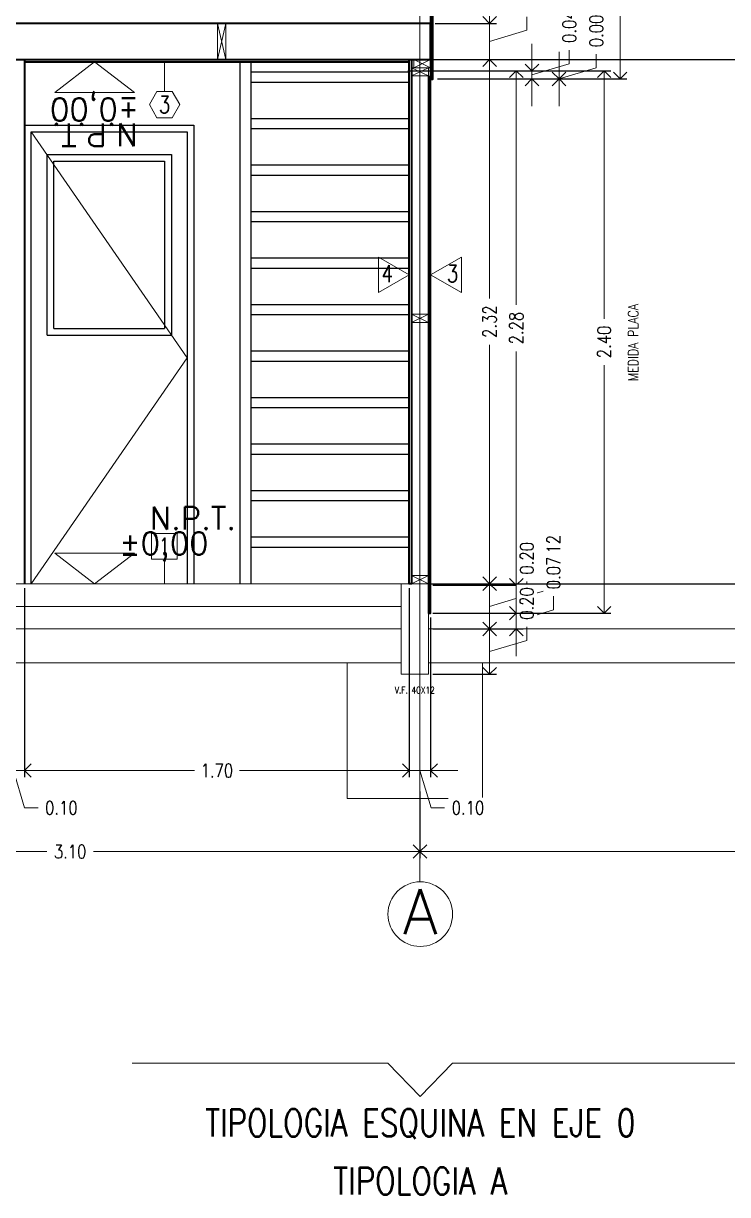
# Model space of a CAD drawing. Header units: metres. Extents: x -2 to 612, y -64 to 156.
# Drawn here: x 458.84 to 461.96, y 3.91 to 9.09 of the extents above; entities that cross this region are included whole.
import ezdxf
from ezdxf.enums import TextEntityAlignment as Align

# ---------------------------------------------------------------- set-up
doc = ezdxf.new("R2010")
doc.units = ezdxf.units.M
doc.header["$LTSCALE"] = 5
doc.header["$MEASUREMENT"] = 0
doc.linetypes.add('HIDDEN', pattern=[0.375, 0.25, -0.125])
doc.layers.get('0').update_dxf_attribs({"color": 30})
doc.layers.get('DEFPOINTS').update_dxf_attribs({"color": 210})
doc.layers.add('_AUX', color=210, linetype='Continuous', lineweight=18, plot=False)
for name, color, linetype, lineweight in [('A-ANNO-DIMS', 3, 'Continuous', 18), ('A-ANNO-SYMB', 3, 'Continuous', 18), ('A-ANNO-TEXT', 3, 'Continuous', 18), ('A-ELEV-IDEN', 3, 'Continuous', 18), ('A-ELEV-MBE1', 7, 'Continuous', 35), ('A-ELEV-MBE2', 4, 'Continuous', 25), ('A-SECT-MCUT', 7, 'Continuous', 35), ('A-WALL-PATT', 8, 'Continuous', 18), ('A-WALL-STUD', 3, 'Continuous', 18)]:
    doc.layers.add(name, color=color, linetype=linetype, lineweight=lineweight)
doc.styles.add('E-ROMANS', font='romans.shx', dxfattribs={"width": 0.8})
doc.dimstyles.new('E-0050_ARW_12', dxfattribs={"dimscale": 0.001, "dimtxt": 60, "dimasz": 60, "dimexe": 30, "dimexo": 20, "dimgap": 30, "dimtad": 0, "dimzin": 0, "dimdsep": 46, "dimtxsty": 'E-ROMANS', "dimblk": 'OPEN90', "dimcen": 30, "dimclrd": 256, "dimclre": 256, "dimclrt": 256, "dimadec": 0, "dimazin": 0, "dimtfac": 1, "dimtmove": 1, "dimatfit": 3, "dimldrblk": 'OPEN90', "dimfxl": 1, "dimtfill": 1, "dimtolj": 1, "dimtzin": 0, "dimlwd": -1, "dimarcsym": 0})

# ---------------------------------------------------------------- blocks, each defined once
blk = doc.blocks.new('_Open90')
at = {"color": 0, "linetype": 'ByBlock', "lineweight": -2}
for p, q in [((0, 0), (-1, 0)), ((-0.5, 0.5), (0, 0)), ((0, 0), (-0.5, -0.5))]:
    blk.add_line(p, q, dxfattribs=at)
blk = doc.blocks.new('*D921')
at = {"layer": 'A-ANNO-DIMS', "lineweight": -2, "transparency": 16777216}
for p, q in [((460.595, 5.6905), (460.595, 5.3952)), ((457.498, 5.6405), (457.498, 5.3952))]:
    blk.add_line(p, q, dxfattribs=at)
at = {"layer": 'A-ANNO-DIMS', "transparency": 16777216}
for p, q in [((457.558, 5.4252), (458.9434, 5.4252)), ((460.535, 5.4252), (459.1497, 5.4252))]:
    blk.add_line(p, q, dxfattribs=at)
at = {"layer": 'DEFPOINTS', "color": 0, "transparency": 16777216}
for p in [(460.595, 5.7105), (457.498, 5.6605), (460.595, 5.4252)]:
    blk.add_point(p, dxfattribs=at)
at = {"layer": 'A-ANNO-DIMS', "transparency": 16777216, "xscale": 0.06, "yscale": 0.06, "zscale": 0.06, "rotation": 180}
blk.add_blockref('_Open90', (457.498, 5.4252), dxfattribs=at)
at = {"layer": 'A-ANNO-DIMS', "transparency": 16777216, "xscale": 0.06, "yscale": 0.06, "zscale": 0.06}
blk.add_blockref('_Open90', (460.595, 5.4252), dxfattribs=at)
at = {"layer": 'A-ANNO-DIMS', "transparency": 16777216, "insert": (459.0465, 5.4252), "char_height": 0.06, "attachment_point": 5, "style": 'E-ROMANS', "bg_fill": 3, "box_fill_scale": 1.25, "bg_fill_color": 256, "bg_fill_true_color": 13158600, "bg_fill_transparency": 0}
blk.add_mtext('\\A1;3.10', dxfattribs=at)
blk = doc.blocks.new('*D1563')
at = {"layer": 'A-ANNO-DIMS', "lineweight": -2, "transparency": 16777216}
for p, q in [((460.595, 5.6905), (460.595, 5.3952)), ((463.692, 5.6405), (463.692, 5.3952))]:
    blk.add_line(p, q, dxfattribs=at)
at = {"layer": 'A-ANNO-DIMS', "transparency": 16777216}
for p, q in [((460.655, 5.4252), (462.0404, 5.4252)), ((463.632, 5.4252), (462.2467, 5.4252))]:
    blk.add_line(p, q, dxfattribs=at)
at = {"layer": 'DEFPOINTS', "color": 0, "transparency": 16777216}
for p in [(460.595, 5.7105), (463.692, 5.6605), (463.692, 5.4252)]:
    blk.add_point(p, dxfattribs=at)
at = {"layer": 'A-ANNO-DIMS', "transparency": 16777216, "xscale": 0.06, "yscale": 0.06, "zscale": 0.06, "rotation": 180}
blk.add_blockref('_Open90', (460.595, 5.4252), dxfattribs=at)
at = {"layer": 'A-ANNO-DIMS', "transparency": 16777216, "xscale": 0.06, "yscale": 0.06, "zscale": 0.06}
blk.add_blockref('_Open90', (463.692, 5.4252), dxfattribs=at)
at = {"layer": 'A-ANNO-DIMS', "transparency": 16777216, "insert": (462.1435, 5.4252), "char_height": 0.06, "attachment_point": 5, "style": 'E-ROMANS', "bg_fill": 3, "box_fill_scale": 1.25, "bg_fill_color": 256, "bg_fill_true_color": 13158600, "bg_fill_transparency": 0}
blk.add_mtext('\\A1;3.10', dxfattribs=at)
blk = doc.blocks.new('*D509')
at = {"layer": 'A-ANNO-DIMS', "transparency": 16777216}
for p, q in [((461.0215, 6.6635), (461.0215, 6.7235)), ((461.1865, 6.5915), (461.1865, 6.6515)), ((461.0215, 6.6035), (461.0215, 6.4805)), ((461.0215, 6.6035), (461.0215, 6.4805)), ((461.0215, 6.542), (461.1865, 6.5915)), ((461.0215, 6.4205), (461.0215, 6.3605))]:
    blk.add_line(p, q, dxfattribs=at)
at = {"layer": 'A-ANNO-DIMS', "lineweight": -2, "transparency": 16777216}
for p, q in [((460.6525, 6.6035), (461.0515, 6.6035)), ((460.6525, 6.4805), (461.0515, 6.4805))]:
    blk.add_line(p, q, dxfattribs=at)
at = {"layer": 'DEFPOINTS', "color": 0, "transparency": 16777216}
for p in [(460.6325, 6.6035), (460.6325, 6.4805), (461.0215, 6.4805)]:
    blk.add_point(p, dxfattribs=at)
at = {"layer": 'A-ANNO-DIMS', "transparency": 16777216, "xscale": 0.06, "yscale": 0.06, "zscale": 0.06}
for p, rotation in [((461.0215, 6.6035), 270), ((461.0215, 6.4805), 90)]:
    blk.add_blockref('_Open90', p, dxfattribs=dict(at, rotation=rotation))
at = {"layer": 'A-ANNO-DIMS', "transparency": 16777216, "insert": (461.1865, 6.7546), "char_height": 0.06, "attachment_point": 5, "rotation": 90, "style": 'E-ROMANS', "bg_fill": 3, "box_fill_scale": 1.25, "bg_fill_color": 256, "bg_fill_true_color": 13158600, "bg_fill_transparency": 0}
blk.add_mtext('\\A1;0.12', dxfattribs=at)
blk = doc.blocks.new('*D510')
at = {"layer": 'A-ANNO-DIMS', "lineweight": -2, "transparency": 16777216}
for p, q in [((460.6625, 8.9305), (460.9333, 8.9305)), ((460.6525, 6.6105), (460.9333, 6.6105))]:
    blk.add_line(p, q, dxfattribs=at)
at = {"layer": 'A-ANNO-DIMS', "transparency": 16777216}
for p, q in [((460.9033, 8.8705), (460.9033, 7.8736)), ((460.9033, 6.6705), (460.9033, 7.6673))]:
    blk.add_line(p, q, dxfattribs=at)
at = {"layer": 'DEFPOINTS', "color": 0, "transparency": 16777216}
for p in [(460.6425, 8.9305), (460.6325, 6.6105), (460.9033, 6.6105)]:
    blk.add_point(p, dxfattribs=at)
at = {"layer": 'A-ANNO-DIMS', "transparency": 16777216, "xscale": 0.06, "yscale": 0.06, "zscale": 0.06}
for p, rotation in [((460.9033, 8.9305), 90), ((460.9033, 6.6105), 270)]:
    blk.add_blockref('_Open90', p, dxfattribs=dict(at, rotation=rotation))
at = {"layer": 'A-ANNO-DIMS', "transparency": 16777216, "insert": (460.9033, 7.7705), "char_height": 0.06, "attachment_point": 5, "rotation": 90, "style": 'E-ROMANS', "bg_fill": 3, "box_fill_scale": 1.25, "bg_fill_color": 256, "bg_fill_true_color": 13158600, "bg_fill_transparency": 0}
blk.add_mtext('\\A1;2.32', dxfattribs=at)
blk = doc.blocks.new('*D511')
at = {"layer": 'A-ANNO-DIMS', "transparency": 16777216}
for p, q in [((460.9033, 9.1505), (460.9033, 9.2105)), ((460.9033, 8.9305), (460.9033, 9.0905)), ((460.9033, 8.9305), (460.9033, 9.0905)), ((461.0683, 9.06), (461.0683, 9.12)), ((460.9033, 9.0105), (461.0683, 9.06)), ((460.9033, 8.8705), (460.9033, 8.8105))]:
    blk.add_line(p, q, dxfattribs=at)
at = {"layer": 'A-ANNO-DIMS', "lineweight": -2, "transparency": 16777216}
for p, q in [((460.6625, 9.0905), (460.9333, 9.0905)), ((460.6625, 8.9305), (460.9333, 8.9305))]:
    blk.add_line(p, q, dxfattribs=at)
at = {"layer": 'DEFPOINTS', "color": 0, "transparency": 16777216}
for p in [(460.6425, 9.0905), (460.9033, 9.0905), (460.6425, 8.9305)]:
    blk.add_point(p, dxfattribs=at)
at = {"layer": 'A-ANNO-DIMS', "transparency": 16777216, "xscale": 0.06, "yscale": 0.06, "zscale": 0.06}
for p, rotation in [((460.9033, 9.0905), 270), ((460.9033, 8.9305), 90)]:
    blk.add_blockref('_Open90', p, dxfattribs=dict(at, rotation=rotation))
at = {"layer": 'A-ANNO-DIMS', "transparency": 16777216, "insert": (461.0683, 9.2231), "char_height": 0.06, "attachment_point": 5, "rotation": 90, "style": 'E-ROMANS', "bg_fill": 3, "box_fill_scale": 1.25, "bg_fill_color": 256, "bg_fill_true_color": 13158600, "bg_fill_transparency": 0}
blk.add_mtext('\\A1;0.16', dxfattribs=at)
blk = doc.blocks.new('*D513')
at = {"layer": 'A-ANNO-DIMS', "lineweight": -2, "transparency": 16777216}
for p, q in [((460.8708, 8.8805), (461.0515, 8.8805)), ((460.6525, 6.6035), (461.0515, 6.6035))]:
    blk.add_line(p, q, dxfattribs=at)
at = {"layer": 'A-ANNO-DIMS', "transparency": 16777216}
for p, q in [((461.0215, 8.8205), (461.0215, 7.8451)), ((461.0215, 6.6635), (461.0215, 7.6388))]:
    blk.add_line(p, q, dxfattribs=at)
at = {"layer": 'DEFPOINTS', "color": 0, "transparency": 16777216}
for p in [(460.8508, 8.8805), (461.0215, 8.8805), (460.6325, 6.6035)]:
    blk.add_point(p, dxfattribs=at)
at = {"layer": 'A-ANNO-DIMS', "transparency": 16777216, "xscale": 0.06, "yscale": 0.06, "zscale": 0.06}
for p, rotation in [((461.0215, 8.8805), 90), ((461.0215, 6.6035), 270)]:
    blk.add_blockref('_Open90', p, dxfattribs=dict(at, rotation=rotation))
at = {"layer": 'A-ANNO-DIMS', "transparency": 16777216, "insert": (461.0215, 7.742), "char_height": 0.06, "attachment_point": 5, "rotation": 90, "style": 'E-ROMANS', "bg_fill": 3, "box_fill_scale": 1.25, "bg_fill_color": 256, "bg_fill_true_color": 13158600, "bg_fill_transparency": 0}
blk.add_mtext('\\A1;2.28', dxfattribs=at)
blk = doc.blocks.new('*D1170')
at = {"layer": 'A-ANNO-DIMS', "transparency": 16777216}
for p, q in [((461.2108, 8.9045), (461.2108, 8.9645)), ((461.3758, 8.894), (461.3758, 8.954)), ((461.2108, 8.8445), (461.3758, 8.894)), ((461.2108, 8.7845), (461.2108, 8.7245))]:
    blk.add_line(p, q, dxfattribs=at)
at = {"layer": 'A-ANNO-DIMS', "lineweight": -2, "transparency": 16777216}
blk.add_line((460.6725, 8.8445), (461.2408, 8.8445), dxfattribs=at)
blk.add_line((460.6725, 8.8445), (461.2408, 8.8445), dxfattribs=at)
at = {"layer": 'DEFPOINTS', "color": 0, "transparency": 16777216}
for p in [(460.6525, 8.8445), (460.6525, 8.8445), (461.2108, 8.8445)]:
    blk.add_point(p, dxfattribs=at)
at = {"layer": 'A-ANNO-DIMS', "transparency": 16777216, "xscale": 0.06, "yscale": 0.06, "zscale": 0.06}
for rotation in [270, 90]:
    blk.add_blockref('_Open90', (461.2108, 8.8445), dxfattribs=dict(at, rotation=rotation))
at = {"layer": 'A-ANNO-DIMS', "transparency": 16777216, "insert": (461.3758, 9.0571), "char_height": 0.06, "attachment_point": 5, "rotation": 90, "style": 'E-ROMANS', "bg_fill": 3, "box_fill_scale": 1.25, "bg_fill_color": 256, "bg_fill_true_color": 13158600, "bg_fill_transparency": 0}
blk.add_mtext('\\A1;0.00', dxfattribs=at)
blk = doc.blocks.new('*D514')
at = {"layer": 'A-ANNO-DIMS', "transparency": 16777216}
for p, q in [((461.091, 8.9405), (461.091, 9.0005)), ((461.256, 8.912), (461.256, 8.972)), ((461.091, 8.8625), (461.256, 8.912)), ((461.091, 8.8445), (461.091, 8.8805)), ((461.091, 8.8445), (461.091, 8.8805)), ((461.091, 8.7845), (461.091, 8.7245))]:
    blk.add_line(p, q, dxfattribs=at)
at = {"layer": 'A-ANNO-DIMS', "lineweight": -2, "transparency": 16777216}
for p, q in [((460.6725, 8.8805), (461.121, 8.8805)), ((460.6725, 8.8445), (461.121, 8.8445))]:
    blk.add_line(p, q, dxfattribs=at)
at = {"layer": 'DEFPOINTS', "color": 0, "transparency": 16777216}
for p in [(460.6525, 8.8805), (461.091, 8.8805), (460.6525, 8.8445)]:
    blk.add_point(p, dxfattribs=at)
at = {"layer": 'A-ANNO-DIMS', "transparency": 16777216, "xscale": 0.06, "yscale": 0.06, "zscale": 0.06}
for p, rotation in [((461.091, 8.8805), 270), ((461.091, 8.8445), 90)]:
    blk.add_blockref('_Open90', p, dxfattribs=dict(at, rotation=rotation))
at = {"layer": 'A-ANNO-DIMS', "transparency": 16777216, "insert": (461.256, 9.0762), "char_height": 0.06, "attachment_point": 5, "rotation": 90, "style": 'E-ROMANS', "bg_fill": 3, "box_fill_scale": 1.25, "bg_fill_color": 256, "bg_fill_true_color": 13158600, "bg_fill_transparency": 0}
blk.add_mtext('\\A1;0.04', dxfattribs=at)
blk = doc.blocks.new('*D1171')
at = {"layer": 'A-ANNO-DIMS', "transparency": 16777216}
for p, q in [((461.0215, 6.5405), (461.0215, 6.6005)), ((461.1865, 6.495), (461.1865, 6.555)), ((461.0215, 6.4455), (461.1865, 6.495)), ((461.0215, 6.4805), (461.0215, 6.4105)), ((461.0215, 6.4805), (461.0215, 6.4105)), ((461.0215, 6.3505), (461.0215, 6.2905))]:
    blk.add_line(p, q, dxfattribs=at)
at = {"layer": 'A-ANNO-DIMS', "lineweight": -2, "transparency": 16777216}
for p, q in [((460.6525, 6.4805), (461.0515, 6.4805)), ((460.6525, 6.4105), (461.0515, 6.4105))]:
    blk.add_line(p, q, dxfattribs=at)
at = {"layer": 'DEFPOINTS', "color": 0, "transparency": 16777216}
for p in [(460.6325, 6.4805), (460.6325, 6.4105), (461.0215, 6.4105)]:
    blk.add_point(p, dxfattribs=at)
at = {"layer": 'A-ANNO-DIMS', "transparency": 16777216, "xscale": 0.06, "yscale": 0.06, "zscale": 0.06}
for p, rotation in [((461.0215, 6.4805), 270), ((461.0215, 6.4105), 90)]:
    blk.add_blockref('_Open90', p, dxfattribs=dict(at, rotation=rotation))
at = {"layer": 'A-ANNO-DIMS', "transparency": 16777216, "insert": (461.1865, 6.6581), "char_height": 0.06, "attachment_point": 5, "rotation": 90, "style": 'E-ROMANS', "bg_fill": 3, "box_fill_scale": 1.25, "bg_fill_color": 256, "bg_fill_true_color": 13158600, "bg_fill_transparency": 0}
blk.add_mtext('\\A1;0.07', dxfattribs=at)
blk = doc.blocks.new('*D1172')
at = {"layer": 'A-ANNO-DIMS', "lineweight": -2, "transparency": 16777216}
for p, q in [((460.6525, 6.6105), (460.9333, 6.6105)), ((460.6525, 6.4105), (460.9333, 6.4105))]:
    blk.add_line(p, q, dxfattribs=at)
at = {"layer": 'A-ANNO-DIMS', "transparency": 16777216}
for p, q in [((461.0683, 6.56), (461.0683, 6.62)), ((460.9033, 6.5105), (461.0683, 6.56)), ((460.9033, 6.5505), (460.9033, 6.4705))]:
    blk.add_line(p, q, dxfattribs=at)
at = {"layer": 'DEFPOINTS', "color": 0, "transparency": 16777216}
for p in [(460.6325, 6.6105), (460.6325, 6.4105), (460.9033, 6.4105)]:
    blk.add_point(p, dxfattribs=at)
at = {"layer": 'A-ANNO-DIMS', "transparency": 16777216, "xscale": 0.06, "yscale": 0.06, "zscale": 0.06}
for p, rotation in [((460.9033, 6.6105), 90), ((460.9033, 6.4105), 270)]:
    blk.add_blockref('_Open90', p, dxfattribs=dict(at, rotation=rotation))
at = {"layer": 'A-ANNO-DIMS', "transparency": 16777216, "insert": (461.0683, 6.7231), "char_height": 0.06, "attachment_point": 5, "rotation": 90, "style": 'E-ROMANS', "bg_fill": 3, "box_fill_scale": 1.25, "bg_fill_color": 256, "bg_fill_true_color": 13158600, "bg_fill_transparency": 0}
blk.add_mtext('\\A1;0.20', dxfattribs=at)
blk = doc.blocks.new('*D1173')
at = {"layer": 'A-ANNO-DIMS', "lineweight": -2, "transparency": 16777216}
for p, q in [((460.6525, 6.4105), (460.9333, 6.4105)), ((460.6525, 6.2105), (460.9333, 6.2105))]:
    blk.add_line(p, q, dxfattribs=at)
at = {"layer": 'A-ANNO-DIMS', "transparency": 16777216}
for p, q in [((461.0683, 6.36), (461.0683, 6.42)), ((460.9033, 6.3105), (461.0683, 6.36)), ((460.9033, 6.3505), (460.9033, 6.2705))]:
    blk.add_line(p, q, dxfattribs=at)
at = {"layer": 'DEFPOINTS', "color": 0, "transparency": 16777216}
for p in [(460.6325, 6.4105), (460.6325, 6.2105), (460.9033, 6.2105)]:
    blk.add_point(p, dxfattribs=at)
at = {"layer": 'A-ANNO-DIMS', "transparency": 16777216, "xscale": 0.06, "yscale": 0.06, "zscale": 0.06}
for p, rotation in [((460.9033, 6.4105), 90), ((460.9033, 6.2105), 270)]:
    blk.add_blockref('_Open90', p, dxfattribs=dict(at, rotation=rotation))
at = {"layer": 'A-ANNO-DIMS', "transparency": 16777216, "insert": (461.0683, 6.5231), "char_height": 0.06, "attachment_point": 5, "rotation": 90, "style": 'E-ROMANS', "bg_fill": 3, "box_fill_scale": 1.25, "bg_fill_color": 256, "bg_fill_true_color": 13158600, "bg_fill_transparency": 0}
blk.add_mtext('\\A1;0.20', dxfattribs=at)
blk = doc.blocks.new('*D515')
at = {"layer": 'A-ANNO-DIMS', "lineweight": -2, "transparency": 16777216}
for p, q in [((460.6725, 11.2705), (461.5116, 11.2705)), ((460.6725, 8.8445), (461.5116, 8.8445))]:
    blk.add_line(p, q, dxfattribs=at)
at = {"layer": 'A-ANNO-DIMS', "transparency": 16777216}
for p, q in [((461.4816, 11.2105), (461.4816, 10.1606)), ((461.4816, 8.9045), (461.4816, 9.9543))]:
    blk.add_line(p, q, dxfattribs=at)
at = {"layer": 'DEFPOINTS', "color": 0, "transparency": 16777216}
for p in [(460.6525, 11.2705), (461.4816, 11.2705), (460.6525, 8.8445)]:
    blk.add_point(p, dxfattribs=at)
at = {"layer": 'A-ANNO-DIMS', "transparency": 16777216, "xscale": 0.06, "yscale": 0.06, "zscale": 0.06}
for p, rotation in [((461.4816, 11.2705), 90), ((461.4816, 8.8445), 270)]:
    blk.add_blockref('_Open90', p, dxfattribs=dict(at, rotation=rotation))
at = {"layer": 'A-ANNO-DIMS', "transparency": 16777216, "insert": (461.4816, 10.0575), "char_height": 0.06, "attachment_point": 5, "rotation": 90, "style": 'E-ROMANS', "bg_fill": 3, "box_fill_scale": 1.25, "bg_fill_color": 256, "bg_fill_true_color": 13158600, "bg_fill_transparency": 0}
blk.add_mtext('\\A1;2.43', dxfattribs=at)
blk = doc.blocks.new('*D516')
at = {"layer": 'A-ANNO-DIMS', "lineweight": -2, "transparency": 16777216}
for p, q in [((460.5418, 8.8805), (461.4406, 8.8805)), ((460.6525, 6.4805), (461.4406, 6.4805))]:
    blk.add_line(p, q, dxfattribs=at)
at = {"layer": 'A-ANNO-DIMS', "transparency": 16777216}
for p, q in [((461.4106, 8.8205), (461.4106, 7.7836)), ((461.4106, 6.5405), (461.4106, 7.5773))]:
    blk.add_line(p, q, dxfattribs=at)
at = {"layer": 'DEFPOINTS', "color": 0, "transparency": 16777216}
for p in [(460.5218, 8.8805), (460.6325, 6.4805), (461.4106, 6.4805)]:
    blk.add_point(p, dxfattribs=at)
at = {"layer": 'A-ANNO-DIMS', "transparency": 16777216, "xscale": 0.06, "yscale": 0.06, "zscale": 0.06}
for p, rotation in [((461.4106, 8.8805), 90), ((461.4106, 6.4805), 270)]:
    blk.add_blockref('_Open90', p, dxfattribs=dict(at, rotation=rotation))
at = {"layer": 'A-ANNO-DIMS', "transparency": 16777216, "insert": (461.4106, 7.6805), "char_height": 0.06, "attachment_point": 5, "rotation": 90, "style": 'E-ROMANS', "bg_fill": 3, "box_fill_scale": 1.25, "bg_fill_color": 256, "bg_fill_true_color": 13158600, "bg_fill_transparency": 0}
blk.add_mtext('\\A1;2.40', dxfattribs=at)
blk = doc.blocks.new('*D1174')
at = {"layer": 'A-ANNO-DIMS', "lineweight": -2, "transparency": 16777216}
for p, q in [((458.7453, 6.5905), (458.7453, 5.7537)), ((458.8445, 6.5905), (458.8445, 5.7537))]:
    blk.add_line(p, q, dxfattribs=at)
at = {"layer": 'A-ANNO-DIMS', "transparency": 16777216}
for p, q in [((458.6853, 5.7837), (458.6253, 5.7837)), ((458.7453, 5.7837), (458.8445, 5.7837)), ((458.7453, 5.7837), (458.8445, 5.7837)), ((458.7949, 5.7837), (458.8444, 5.6187)), ((458.9045, 5.7837), (458.9645, 5.7837)), ((458.8444, 5.6187), (458.9044, 5.6187))]:
    blk.add_line(p, q, dxfattribs=at)
at = {"layer": 'DEFPOINTS', "color": 0, "transparency": 16777216}
for p in [(458.7453, 6.6105), (458.8445, 6.6105), (458.8445, 5.7837)]:
    blk.add_point(p, dxfattribs=at)
at = {"layer": 'A-ANNO-DIMS', "transparency": 16777216, "xscale": 0.06, "yscale": 0.06, "zscale": 0.06}
blk.add_blockref('_Open90', (458.7453, 5.7837), dxfattribs=at)
at = {"layer": 'A-ANNO-DIMS', "transparency": 16777216, "xscale": 0.06, "yscale": 0.06, "zscale": 0.06, "rotation": 180}
blk.add_blockref('_Open90', (458.8445, 5.7837), dxfattribs=at)
at = {"layer": 'A-ANNO-DIMS', "transparency": 16777216, "insert": (459.0076, 5.6187), "char_height": 0.06, "attachment_point": 5, "style": 'E-ROMANS', "bg_fill": 3, "box_fill_scale": 1.25, "bg_fill_color": 256, "bg_fill_true_color": 13158600, "bg_fill_transparency": 0}
blk.add_mtext('\\A1;0.10', dxfattribs=at)
blk = doc.blocks.new('*D1175')
at = {"layer": 'A-ANNO-DIMS', "lineweight": -2, "transparency": 16777216}
for p, q in [((458.8445, 6.5905), (458.8445, 5.7537)), ((460.5475, 6.5905), (460.5475, 5.7537))]:
    blk.add_line(p, q, dxfattribs=at)
at = {"layer": 'A-ANNO-DIMS', "transparency": 16777216}
for p, q in [((458.9045, 5.7837), (459.5963, 5.7837)), ((460.4875, 5.7837), (459.7957, 5.7837))]:
    blk.add_line(p, q, dxfattribs=at)
at = {"layer": 'DEFPOINTS', "color": 0, "transparency": 16777216}
for p in [(458.8445, 6.6105), (460.5475, 6.6105), (460.5475, 5.7837)]:
    blk.add_point(p, dxfattribs=at)
at = {"layer": 'A-ANNO-DIMS', "transparency": 16777216, "xscale": 0.06, "yscale": 0.06, "zscale": 0.06, "rotation": 180}
blk.add_blockref('_Open90', (458.8445, 5.7837), dxfattribs=at)
at = {"layer": 'A-ANNO-DIMS', "transparency": 16777216, "xscale": 0.06, "yscale": 0.06, "zscale": 0.06}
blk.add_blockref('_Open90', (460.5475, 5.7837), dxfattribs=at)
at = {"layer": 'A-ANNO-DIMS', "transparency": 16777216, "insert": (459.696, 5.7837), "char_height": 0.06, "attachment_point": 5, "style": 'E-ROMANS', "bg_fill": 3, "box_fill_scale": 1.25, "bg_fill_color": 256, "bg_fill_true_color": 13158600, "bg_fill_transparency": 0}
blk.add_mtext('\\A1;1.70', dxfattribs=at)
blk = doc.blocks.new('*D1176')
at = {"layer": 'A-ANNO-DIMS', "lineweight": -2, "transparency": 16777216}
for p, q in [((460.5475, 6.5905), (460.5475, 5.7537)), ((460.6425, 6.4605), (460.6425, 5.7537))]:
    blk.add_line(p, q, dxfattribs=at)
at = {"layer": 'A-ANNO-DIMS', "transparency": 16777216}
for p, q in [((460.4875, 5.7837), (460.4275, 5.7837)), ((460.5475, 5.7837), (460.6425, 5.7837)), ((460.5475, 5.7837), (460.6425, 5.7837)), ((460.595, 5.7837), (460.6445, 5.6187)), ((460.7025, 5.7837), (460.7625, 5.7837)), ((460.6445, 5.6187), (460.7045, 5.6187))]:
    blk.add_line(p, q, dxfattribs=at)
at = {"layer": 'DEFPOINTS', "color": 0, "transparency": 16777216}
for p in [(460.5475, 6.6105), (460.6425, 6.4805), (460.6425, 5.7837)]:
    blk.add_point(p, dxfattribs=at)
at = {"layer": 'A-ANNO-DIMS', "transparency": 16777216, "xscale": 0.06, "yscale": 0.06, "zscale": 0.06}
blk.add_blockref('_Open90', (460.5475, 5.7837), dxfattribs=at)
at = {"layer": 'A-ANNO-DIMS', "transparency": 16777216, "xscale": 0.06, "yscale": 0.06, "zscale": 0.06, "rotation": 180}
blk.add_blockref('_Open90', (460.6425, 5.7837), dxfattribs=at)
at = {"layer": 'A-ANNO-DIMS', "transparency": 16777216, "insert": (460.8077, 5.6187), "char_height": 0.06, "attachment_point": 5, "style": 'E-ROMANS', "bg_fill": 3, "box_fill_scale": 1.25, "bg_fill_color": 256, "bg_fill_true_color": 13158600, "bg_fill_transparency": 0}
blk.add_mtext('\\A1;0.10', dxfattribs=at)

msp = doc.modelspace()

# ---------------------------------------------------------------- linework, layer by layer
at = {"layer": 'A-ANNO-SYMB'}
for p, q in [((460.59502, 13.49239), (460.59502, 5.29116)), ((460.51251, 6.61046), (457.5255, 6.61046)), ((460.51251, 6.51046), (457.58052, 6.51046)), ((457.5255, 6.41046), (460.51251, 6.41046)), ((460.63251, 6.41046), (463.66452, 6.41046))]:
    msp.add_line(p, q, dxfattribs=at)
for points in [[(458.97868, 8.78459), (459.15472, 8.92046), (459.33075, 8.78459)], [(458.97868, 8.78459), (459.33075, 8.78459)], [(458.97868, 6.74634), (459.33075, 6.74634)]]:
    msp.add_lwpolyline(points, dxfattribs=at)
msp.add_circle((460.59658, 5.14815), 0.14303, dxfattribs=at)
at = {"layer": 'A-ANNO-TEXT'}
msp.add_line((459.46445, 8.78958), (459.46445, 8.92046), dxfattribs=at)
for points in [[(459.49811, 8.67296), (459.53178, 8.73127), (459.49811, 8.78958), (459.43079, 8.78958), (459.39712, 8.73127), (459.43079, 8.67296)], [(459.40731, 6.83217), (459.51981, 6.83217), (459.51981, 6.71967), (459.40731, 6.71967)]]:
    msp.add_lwpolyline(points, close=True, dxfattribs=at)
at = {"layer": 'A-ANNO-TEXT', "linetype": 'HIDDEN'}
msp.add_lwpolyline([(457.44551, 4.95593), (457.44551, 4.48894), (460.45356, 4.48894), (460.59658, 4.34077), (460.73961, 4.48894), (463.74455, 4.48894), (463.74455, 4.95593)], dxfattribs=at)
at = {"layer": 'A-ELEV-IDEN'}
msp.add_lwpolyline([(458.87453, 8.61046), (459.56454, 7.61046), (458.87453, 6.61046)], dxfattribs=at)
at = {"layer": 'A-ELEV-MBE1'}
msp.add_line((458.84453, 8.92046), (460.54752, 8.92046), dxfattribs=at)
msp.add_lwpolyline([(457.44851, 8.93046), (460.64251, 8.93046), (460.64251, 9.09046), (457.44852, 9.09046), (457.44851, 8.93046)], dxfattribs=at)
at = {"layer": 'A-ELEV-MBE2'}
for p, q in [((459.79752, 8.92046), (459.79752, 6.61046)), ((459.84752, 6.61046), (459.84752, 8.92046)), ((460.54752, 8.87463), (459.84752, 8.87463)), ((460.54752, 8.82963), (459.84752, 8.82963)), ((460.54752, 8.6688), (459.84752, 8.6688)), ((460.54752, 8.6238), (459.84752, 8.6238)), ((458.94453, 7.71046), (458.94453, 8.51046)), ((458.94453, 8.51046), (459.49454, 8.51046)), ((459.49454, 8.51046), (459.49454, 7.71046)), ((458.97453, 7.74046), (458.97453, 8.48046)), ((458.97453, 8.48046), (459.46454, 8.48046)), ((459.46454, 8.48046), (459.46454, 7.74046)), ((460.54752, 8.46296), (459.84752, 8.46296)), ((460.54752, 8.41796), (459.84752, 8.41796)), ((460.54752, 8.25713), (459.84752, 8.25713)), ((460.54752, 8.21213), (459.84752, 8.21213)), ((460.54752, 8.0513), (459.84752, 8.0513)), ((460.54752, 8.0513), (459.84752, 8.0513)), ((460.54752, 8.0063), (459.84752, 8.0063)), ((460.54752, 8.0063), (459.84752, 8.0063)), ((460.54752, 7.84546), (459.84752, 7.84546)), ((460.54752, 7.80046), (459.84752, 7.80046)), ((458.97453, 7.74046), (459.46454, 7.74046)), ((458.94453, 7.71046), (459.49454, 7.71046)), ((460.54752, 7.63963), (459.84752, 7.63963)), ((460.54752, 7.59463), (459.84752, 7.59463)), ((460.54752, 7.4338), (459.84752, 7.4338)), ((460.54752, 7.3888), (459.84752, 7.3888)), ((460.54752, 7.22796), (459.84752, 7.22796)), ((460.54752, 7.18296), (459.84752, 7.18296)), ((460.54752, 7.02213), (459.84752, 7.02213)), ((460.54752, 6.97713), (459.84752, 6.97713)), ((460.54752, 6.8163), (459.84752, 6.8163)), ((460.54752, 6.7713), (459.84752, 6.7713))]:
    msp.add_line(p, q, dxfattribs=at)
for points in [[(458.84453, 8.64046), (458.84453, 8.64046), (459.59454, 8.64046), (459.59454, 6.61046)], [(458.87453, 6.61046), (458.87453, 8.61046), (459.56454, 8.61046), (459.56454, 6.61046)]]:
    msp.add_lwpolyline(points, dxfattribs=at)
at = {"layer": 'A-SECT-MCUT'}
msp.add_line((458.84453, 8.93046), (458.84453, 6.61046), dxfattribs=at)
for points in [[(460.64251, 11.27046), (460.64251, 8.84446), (460.65253, 8.84446), (460.65255, 11.27046)], [(460.55751, 8.93046), (460.55751, 6.61046), (460.54751, 6.61046), (460.54751, 8.93046)], [(460.63251, 8.85846), (460.63251, 6.48046), (460.64252, 6.48046), (460.6425, 8.84446)]]:
    msp.add_lwpolyline(points, dxfattribs=at)
at = {"layer": 'A-WALL-STUD'}
for points in [[(459.73553, 9.09046), (459.73553, 8.93046), (459.69953, 8.93046), (459.69953, 9.09046), (459.73553, 9.09046)], [(459.69953, 9.09046), (459.73553, 8.93046)], [(459.73553, 9.09046), (459.69953, 8.93046)]]:
    msp.add_lwpolyline(points, dxfattribs=at)

# ---------------------------------------------------------------- texts
at = {"layer": 'A-ANNO-TEXT', "attachment_point": 5, "style": 'E-ROMANS'}
for s, insert, char_height, rotation in [('\\pi-0.45,l0.45,t0.45;3', (459.46445, 8.73127), 0.075, 0.00048), ('\\pi-0.45,l0.45,t0.45;4', (460.45062, 7.9835), 0.075, 0.00048), ('MEDIDA PLACA', (461.539, 7.67789), 0.045, 90), ('\\pi-0.45,l0.45,t0.45;1', (459.46356, 6.77592), 0.075, 0.00048)]:
    msp.add_mtext(s, dxfattribs=dict(at, insert=insert, char_height=char_height, rotation=rotation))
for s, insert, char_height in [('\\pi-0.09,l0.09,t0.09;V.F. 40X12', (460.57251, 6.13978), 0.03), ('\\pi-0.36,l0.36,t0.36;TIPOLOGIA ESQUINA EN EJE 0', (460.59658, 4.21904), 0.12), ('\\pi-0.36,l0.36,t0.36;TIPOLOGIA A', (460.59658, 3.96698), 0.12)]:
    msp.add_mtext(s, dxfattribs=dict(at, insert=insert, char_height=char_height))
at = {"layer": 'A-ANNO-TEXT', "style": 'E-ROMANS'}
for tag, text, p in [('%%P0,00', '0.00', (459.15472, 8.78926)), ('N.P.T.', 'N.', (459.15472, 8.67767))]:
    msp.add_attdef(tag, text=text, height=0.1, rotation=180, dxfattribs=at).set_placement(p, align=Align.BOTTOM_CENTER)
for tag, text, p in [('N.P.T.', 'N.', (459.59005, 6.82046)), ('%%P0,00', '0.00', (459.46188, 6.70887))]:
    msp.add_attdef(tag, text=text, height=0.1, dxfattribs=at).set_placement(p, align=Align.BOTTOM_CENTER)
msp.add_attdef('A', text='0.00', height=0.2, dxfattribs=at).set_placement((460.59658, 5.15928), align=Align.MIDDLE_CENTER)

# ---------------------------------------------------------------- next in the draw order: dimensions: what is measured, and where the dimension line sits
at = {"layer": 'A-ANNO-DIMS'}
dim = msp.add_linear_dim(base=(461.02148, 6.48046), p1=(460.63251, 6.60346), p2=(460.63251, 6.48046), angle=90, dimstyle='E-0050_ARW_12', dxfattribs=at)
dim.commit()
dim.dimension.update_dxf_attribs({"geometry": '*D509', "text_midpoint": (461.18648, 6.68146)})
dim = msp.add_linear_dim(base=(460.59502, 5.42521), p1=(457.49803, 5.66046), p2=(460.59502, 5.71046), dimstyle='E-0050_ARW_12', dxfattribs=at)
dim.commit()
dim.dimension.update_dxf_attribs({"geometry": '*D921', "text_midpoint": (459.04653, 5.42521)})

# ---------------------------------------------------------------- next in the draw order: dimensions: what is measured, and where the dimension line sits
dim = msp.add_linear_dim(base=(460.9033, 6.61046), p1=(460.64251, 8.93046), p2=(460.63251, 6.61046), angle=90, dimstyle='E-0050_ARW_12', dxfattribs=at)
dim.commit()
dim.dimension.update_dxf_attribs({"geometry": '*D510', "text_midpoint": (460.9033, 7.77046)})
for base, p1, p2, picture, middle in [((458.84453, 5.78375), (458.74532, 6.61046), (458.84453, 6.61046), '*D1174', (458.93442, 5.61875)), ((463.69203, 5.42521), (460.59502, 5.71046), (463.69203, 5.66046), '*D1563', (462.14353, 5.42521))]:
    dim = msp.add_linear_dim(base=base, p1=p1, p2=p2, dimstyle='E-0050_ARW_12', dxfattribs=at)
    dim.commit()
    dim.dimension.update_dxf_attribs({"geometry": picture, "text_midpoint": middle})

# ---------------------------------------------------------------- next in the draw order: linework, layer by layer
at = {"layer": 'A-ANNO-SYMB'}
msp.add_lwpolyline([(460.63251, 6.61046), (460.51251, 6.61046), (460.51251, 6.21046), (460.63251, 6.21046)], close=True, dxfattribs=at)
at = {"layer": 'A-ANNO-SYMB', "linetype": 'HIDDEN'}
msp.add_lwpolyline([(460.63251, 6.26046), (460.87251, 6.26046), (460.87251, 5.66046), (460.27251, 5.66046), (460.27251, 6.26046), (460.51251, 6.26046)], dxfattribs=at)

# ---------------------------------------------------------------- next in the draw order: dimensions: what is measured, and where the dimension line sits
at = {"layer": 'A-ANNO-DIMS'}
dim = msp.add_linear_dim(base=(460.9033, 9.09046), p1=(460.64251, 8.93046), p2=(460.64252, 9.09046), angle=90, dimstyle='E-0050_ARW_12', dxfattribs=at)
dim.commit()
dim.dimension.update_dxf_attribs({"geometry": '*D511', "text_midpoint": (461.0683, 9.14996)})

# ---------------------------------------------------------------- next in the draw order: linework, layer by layer
at = {"layer": '_AUX'}
msp.add_line((460.52804, 8.93046), (461.31828, 8.93046), dxfattribs=at)

# ---------------------------------------------------------------- next in the draw order: dimensions: what is measured, and where the dimension line sits
at = {"layer": 'A-ANNO-DIMS'}
dim = msp.add_linear_dim(base=(461.02148, 8.88046), p1=(460.63251, 6.60346), p2=(460.85079, 8.88046), angle=90, dimstyle='E-0050_ARW_12', dxfattribs=at)
dim.commit()
dim.dimension.update_dxf_attribs({"geometry": '*D513', "text_midpoint": (461.02148, 7.74196)})

# ---------------------------------------------------------------- next in the draw order: dimensions: what is measured, and where the dimension line sits
for base, p1, p2, picture, middle in [((461.2107827378, 8.8444631985), (460.6525041556, 8.8444631985), (460.6525318047, 8.8444631985), '*D1170', (461.3757827378, 8.9839631985)), ((461.02148, 6.41046), (460.63251, 6.48046), (460.63251, 6.41046), '*D1171', (461.18648, 6.58496))]:
    dim = msp.add_linear_dim(base=base, p1=p1, p2=p2, angle=90, dimstyle='E-0050_ARW_12', dxfattribs=at)
    dim.commit()
    dim.dimension.update_dxf_attribs({"geometry": picture, "text_midpoint": middle})

# ---------------------------------------------------------------- next in the draw order: dimensions: what is measured, and where the dimension line sits
for base, p1, p2, picture, middle in [((461.09099, 8.88046), (460.6525, 8.84446), (460.65253, 8.88046), '*D514', (461.25599, 9.00196)), ((460.9033, 6.41046), (460.63251, 6.61046), (460.63251, 6.41046), '*D1172', (461.0683, 6.64996))]:
    dim = msp.add_linear_dim(base=base, p1=p1, p2=p2, angle=90, dimstyle='E-0050_ARW_12', dxfattribs=at)
    dim.commit()
    dim.dimension.update_dxf_attribs({"geometry": picture, "text_midpoint": middle})

# ---------------------------------------------------------------- next in the draw order: dimensions: what is measured, and where the dimension line sits
for base, p1, p2, picture, middle in [((461.48158, 11.27046), (460.65252, 8.84446), (460.65255, 11.27046), '*D515', (461.48158, 10.05746)), ((460.9033, 6.21046), (460.63251, 6.41046), (460.63251, 6.21046), '*D1173', (461.0683, 6.44996))]:
    dim = msp.add_linear_dim(base=base, p1=p1, p2=p2, angle=90, dimstyle='E-0050_ARW_12', dxfattribs=at)
    dim.commit()
    dim.dimension.update_dxf_attribs({"geometry": picture, "text_midpoint": middle})

# ---------------------------------------------------------------- next in the draw order: linework, layer by layer
at = {"layer": 'A-ELEV-MBE2'}
msp.add_line((460.64249, 8.93115), (463.64249, 8.93115), dxfattribs=at)

# ---------------------------------------------------------------- next in the draw order: dimensions: what is measured, and where the dimension line sits
at = {"layer": 'A-ANNO-DIMS'}
dim = msp.add_linear_dim(base=(461.41057, 6.48046), p1=(460.52178, 8.88046), p2=(460.63251, 6.48046), angle=90, dimstyle='E-0050_ARW_12', dxfattribs=at)
dim.commit()
dim.dimension.update_dxf_attribs({"geometry": '*D516', "text_midpoint": (461.41057, 7.68046)})

# ---------------------------------------------------------------- next in the draw order: linework, layer by layer
at = {"layer": 'A-ANNO-TEXT'}
for points in [[(460.54752, 7.97785), (460.41166, 8.05629), (460.41166, 7.89941)], [(460.64252, 7.97785), (460.77838, 8.05629), (460.77838, 7.89941)]]:
    msp.add_lwpolyline(points, close=True, dxfattribs=at)
at = {"layer": 'A-WALL-PATT', "ltscale": 0.1}
for p, q in [((460.59501, 7.80346), (460.59501, 8.85846)), ((460.59501, 6.64646), (460.59501, 7.76746))]:
    msp.add_line(p, q, dxfattribs=at)
at = {"layer": 'A-WALL-STUD'}
for p, q in [((460.56751, 8.89446), (460.64251, 8.93046)), ((460.64251, 8.89446), (460.56751, 8.93046)), ((460.55751, 8.85846), (460.63251, 8.89446)), ((460.63251, 8.85846), (460.55751, 8.89446)), ((460.55751, 7.76746), (460.63251, 7.80346)), ((460.63251, 7.76746), (460.55751, 7.80346))]:
    msp.add_line(p, q, dxfattribs=at)
for points in [[(460.56751, 8.89446), (460.64251, 8.89446), (460.64251, 8.93046), (460.56751, 8.93046)], [(460.55751, 8.85846), (460.63251, 8.85846), (460.63251, 8.89446), (460.55751, 8.89446)], [(460.55751, 7.76746), (460.63251, 7.76746), (460.63251, 7.80346), (460.55751, 7.80346)]]:
    msp.add_lwpolyline(points, close=True, dxfattribs=at)

# ---------------------------------------------------------------- next in the draw order: texts
at = {"layer": 'A-ANNO-TEXT', "insert": (460.73943, 7.9835), "char_height": 0.075, "attachment_point": 5, "rotation": 359.99952, "style": 'E-ROMANS'}
msp.add_mtext('\\pi-0.45,l0.45,t0.45;3', dxfattribs=at)

# ---------------------------------------------------------------- next in the draw order: dimensions: what is measured, and where the dimension line sits
at = {"layer": 'A-ANNO-DIMS'}
dim = msp.add_linear_dim(base=(460.54751, 5.78375), p1=(458.84453, 6.61046), p2=(460.54751, 6.61046), dimstyle='E-0050_ARW_12', dxfattribs=at)
dim.commit()
dim.dimension.update_dxf_attribs({"geometry": '*D1175', "text_midpoint": (459.69602, 5.78375)})

# ---------------------------------------------------------------- next in the draw order: linework, layer by layer
at = {"layer": 'A-ANNO-SYMB'}
msp.add_lwpolyline([(458.97868, 6.74634), (459.15472, 6.61046), (459.33075, 6.74634)], dxfattribs=at)
at = {"layer": 'A-ANNO-TEXT'}
msp.add_line((459.46356, 6.71967), (459.46356, 6.61046), dxfattribs=at)
at = {"layer": 'A-ELEV-IDEN'}
msp.add_line((457.82052, 6.26046), (460.27251, 6.26046), dxfattribs=at)

# ---------------------------------------------------------------- next in the draw order: dimensions: what is measured, and where the dimension line sits
at = {"layer": 'A-ANNO-DIMS'}
dim = msp.add_linear_dim(base=(460.64252, 5.78375), p1=(460.54751, 6.61046), p2=(460.64252, 6.48046), dimstyle='E-0050_ARW_12', dxfattribs=at)
dim.commit()
dim.dimension.update_dxf_attribs({"geometry": '*D1176', "text_midpoint": (460.73452, 5.61875)})

# ---------------------------------------------------------------- next in the draw order: linework, layer by layer
at = {"layer": 'A-ELEV-IDEN'}
msp.add_line((460.87251, 6.26046), (463.44454, 6.26046), dxfattribs=at)
at = {"layer": 'A-ELEV-MBE2'}
msp.add_lwpolyline([(460.64252, 6.61046), (463.64248, 6.61046)], dxfattribs=at)
at = {"layer": 'A-WALL-STUD'}
for p, q in [((460.55751, 6.61046), (460.63251, 6.64646)), ((460.63251, 6.61046), (460.55751, 6.64646))]:
    msp.add_line(p, q, dxfattribs=at)
msp.add_lwpolyline([(460.55751, 6.61046), (460.63251, 6.61046), (460.63251, 6.64646), (460.55751, 6.64646)], close=True, dxfattribs=at)

doc.saveas('drawing.dxf')
